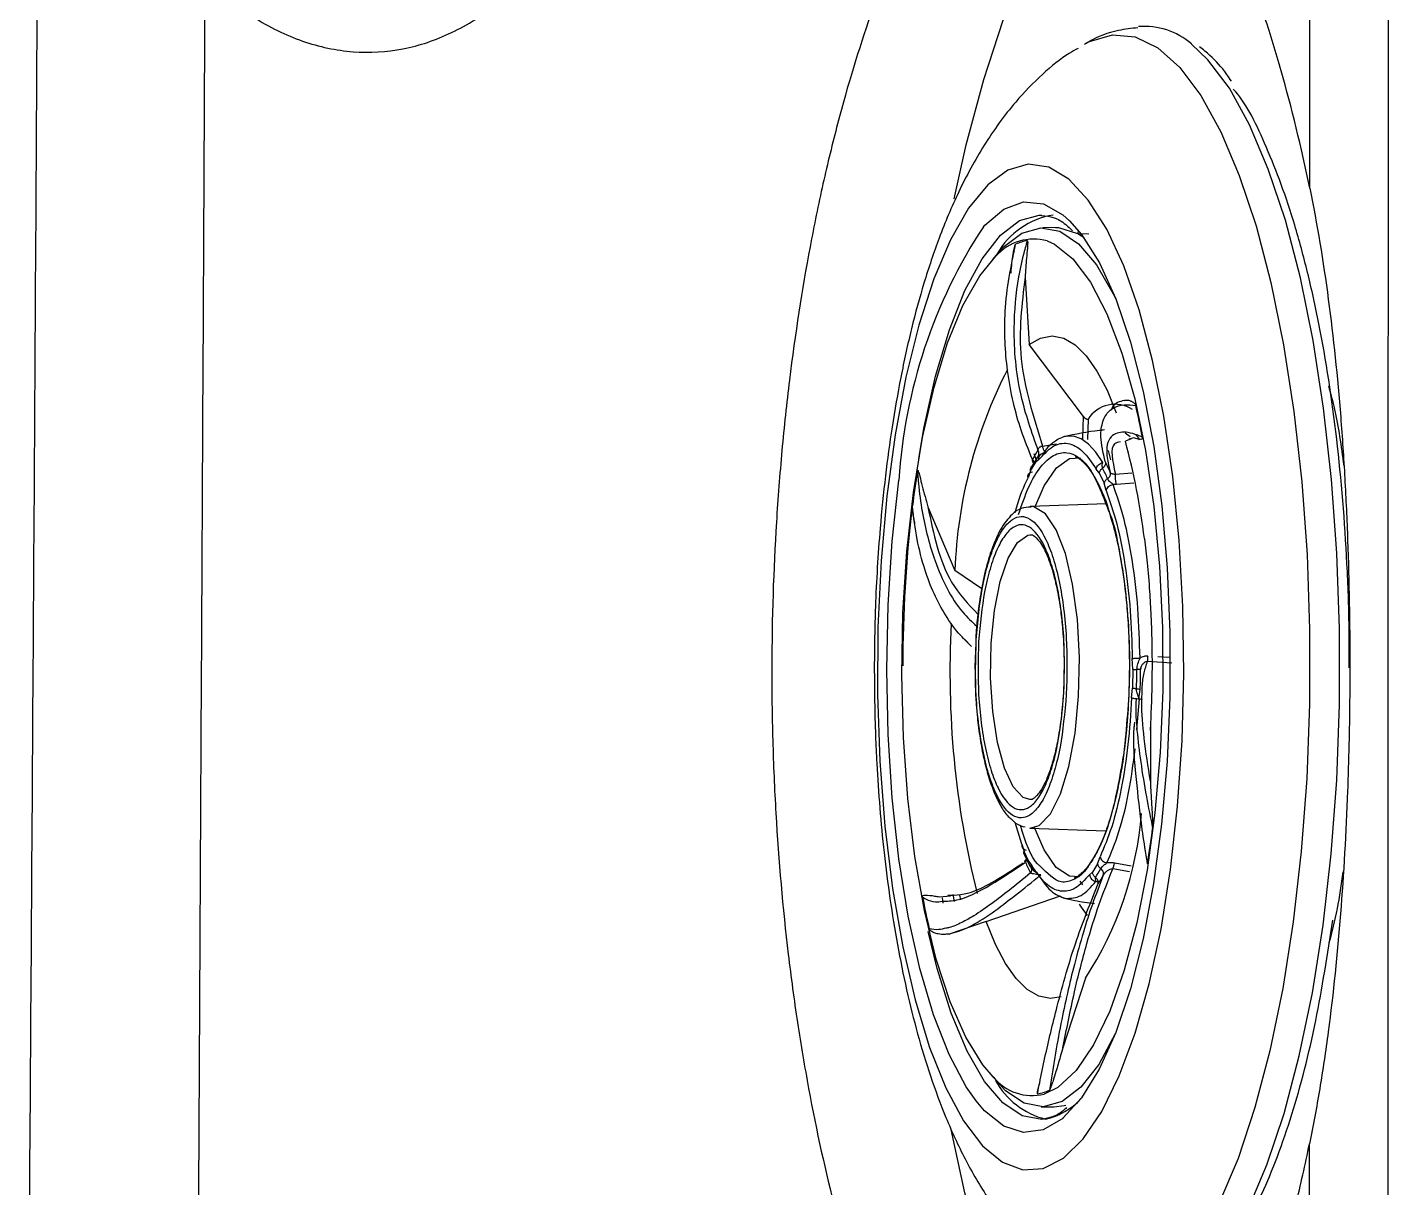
# Model space of a CAD drawing. Header units: inches. Extents: x 2 to 86, y -22 to 129.
# Drawn here: x 79.242 to 81.372, y 40.801 to 42.609 of the extents above; entities that cross this region are included whole.
import ezdxf

# ---------------------------------------------------------------- set-up
doc = ezdxf.new("R2010")
doc.units = ezdxf.units.IN
doc.header["$MEASUREMENT"] = 0
doc.layers.add('BDIM_CYAN', color=4, linetype='Continuous')

# ---------------------------------------------------------------- blocks, each defined once
blk = doc.blocks.new('2026 RHYTHM')
at = {"layer": 'BDIM_CYAN', "color": 3}
for p, q in [((78.5261, 41.6033), (78.5171, 41.5981)), ((78.4702, 41.3117), (78.4504, 41.3118)), ((78.5053, 41.3079), (78.5048, 41.3021)), ((78.5219, 41.3016), (78.5048, 41.3021)), ((78.4044, 41.2716), (78.4063, 41.2747)), ((78.4227, 41.2345), (78.4289, 41.1297)), ((78.5137, 41.0175), (78.4289, 41.1297)), ((78.5126, 40.9821), (78.5137, 41.0175)), ((78.521, 41.0131), (78.52, 40.9817)), ((78.5866, 40.9858), (78.5785, 40.9917)), ((78.592, 40.9844), (78.5846, 40.982)), ((78.4499, 40.9713), (78.4718, 40.9751)), ((78.5523, 40.9645), (78.5557, 40.9499)), ((78.5881, 40.9828), (78.579, 40.979)), ((78.4313, 40.9327), (78.4394, 40.9462)), ((78.4403, 40.9517), (78.4318, 40.9375)), ((78.4362, 40.9597), (78.4397, 40.9508)), ((78.4439, 40.9499), (78.4394, 40.9462)), ((78.4313, 40.9327), (78.4273, 40.9218)), ((78.5384, 40.9295), (78.5335, 40.9356)), ((78.5384, 40.9295), (78.5459, 40.9135)), ((78.5634, 40.9278), (78.5889, 40.9297)), ((78.5491, 40.9024), (78.5459, 40.9135)), ((78.565, 40.9115), (78.5599, 40.9115)), ((78.5922, 40.9135), (78.565, 40.9115)), ((78.5495, 40.8814), (78.4309, 40.8773)), ((78.2714, 40.8767), (78.3134, 40.7774)), ((78.4299, 40.8329), (78.4323, 40.833)), ((78.3553, 40.7489), (78.3134, 40.7774)), ((78.3282, 40.6704), (78.3391, 40.6588)), ((78.3458, 40.6646), (78.3446, 40.6269)), ((78.5905, 40.6235), (78.5897, 40.6404)), ((78.5905, 40.6235), (78.59, 40.594)), ((78.6025, 40.6232), (78.6036, 40.6273)), ((78.6512, 40.633), (78.6135, 40.6357)), ((78.6476, 40.6417), (78.6295, 40.643)), ((78.5887, 40.5792), (78.59, 40.594)), ((78.5997, 40.5773), (78.6022, 40.592)), ((78.597, 40.5297), (78.6008, 40.5776)), ((78.6056, 40.5761), (78.6008, 40.5776)), ((78.5929, 40.5307), (78.5936, 40.5411)), ((78.6182, 40.5384), (78.6179, 40.4491)), ((78.4315, 40.4205), (78.4302, 40.4205)), ((78.4178, 40.3509), (78.4071, 40.385)), ((78.4299, 40.3762), (78.5482, 40.3717)), ((78.4178, 40.3509), (78.4211, 40.3398)), ((78.4286, 40.3238), (78.4211, 40.3398)), ((78.4213, 40.3356), (78.4291, 40.3189)), ((78.5356, 40.3206), (78.5397, 40.3315)), ((78.4286, 40.3238), (78.4335, 40.3177)), ((78.4287, 40.32), (78.4347, 40.3115)), ((78.431, 40.3162), (78.4357, 40.3111)), ((78.523, 40.3034), (78.5276, 40.3072)), ((78.5356, 40.3206), (78.5276, 40.3072)), ((78.5853, 40.3081), (78.5593, 40.3124)), ((78.588, 40.3169), (78.5626, 40.3212)), ((78.5128, 40.2876), (78.5084, 40.2933)), ((78.533, 40.2928), (78.5325, 40.2991)), ((78.5373, 40.2912), (78.533, 40.2928)), ((78.2892, 40.2691), (78.3066, 40.2707)), ((78.2936, 40.2672), (78.2948, 40.2593)), ((78.3126, 40.2616), (78.3108, 40.2728)), ((78.3208, 40.2717), (78.322, 40.2641)), ((78.3621, 40.2303), (78.4781, 40.2707)), ((78.3621, 40.2303), (78.3046, 40.211)), ((78.5168, 40.142), (78.4817, 40.0334)), ((78.4478, 39.9417), (78.4675, 39.9416))]:
    blk.add_line(p, q, dxfattribs=at)
at = {"layer": 'BDIM_CYAN', "color": 3, "flags": 128}
for points in [[(78.3121, 41.3565), (78.3309, 41.4408), (78.3583, 41.5427), (78.3886, 41.635), (78.4217, 41.7165), (78.4571, 41.7864), (78.4946, 41.8441), (78.5336, 41.8889), (78.5737, 41.9203), (78.6146, 41.9379), (78.6523, 41.9419)], [(78.5198, 41.6001), (78.5233, 41.6019), (78.5587, 41.6124), (78.5943, 41.6091), (78.6294, 41.592), (78.6637, 41.5614), (78.6966, 41.5176), (78.7277, 41.4613), (78.7565, 41.3933), (78.7827, 41.3145), (78.8058, 41.2261), (78.8255, 41.1292), (78.8416, 41.0253), (78.8539, 40.9158), (78.8621, 40.8023), (78.8661, 40.6862), (78.866, 40.5694), (78.8616, 40.4533), (78.8531, 40.3397), (78.8406, 40.23)], [(78.8869, 40.2248), (78.8995, 40.3359), (78.9082, 40.451), (78.9126, 40.5685), (78.9127, 40.6869), (78.9086, 40.8045), (78.9003, 40.9195), (78.8879, 41.0304), (78.8716, 41.1357), (78.8516, 41.2338), (78.8282, 41.3234), (78.8017, 41.4031), (78.7725, 41.472), (78.741, 41.5291), (78.7077, 41.5734), (78.6818, 41.5979)], [(78.6494, 40.3116), (78.6604, 40.4101), (78.6673, 40.5125), (78.67, 40.6169), (78.6684, 40.7215), (78.6627, 40.8244), (78.6528, 40.9238), (78.6389, 41.0178), (78.6213, 41.1049), (78.6004, 41.1835), (78.5764, 41.2521), (78.5499, 41.3095), (78.5212, 41.3548), (78.4909, 41.3871), (78.4596, 41.4058), (78.4277, 41.4106), (78.3959, 41.4015), (78.3648, 41.3785), (78.3348, 41.342), (78.3066, 41.2929), (78.2806, 41.2318), (78.2573, 41.1599), (78.2371, 41.0786), (78.2203, 40.9891), (78.2073, 40.8932), (78.1983, 40.7925), (78.1935, 40.6889), (78.1929, 40.5842), (78.1966, 40.4802), (78.2045, 40.3789), (78.2164, 40.2819), (78.2321, 40.1912), (78.2514, 40.1082), (78.2739, 40.0344), (78.2992, 39.9712), (78.3269, 39.9197), (78.3565, 39.8809), (78.3873, 39.8553), (78.419, 39.8435), (78.4509, 39.8457), (78.4824, 39.8618), (78.513, 39.8916), (78.5422, 39.9345), (78.5694, 39.9898), (78.5941, 40.0564), (78.6159, 40.1332), (78.6345, 40.2188), (78.6494, 40.3116)], [(78.3577, 41.3133), (78.3598, 41.3156), (78.3898, 41.3406), (78.4204, 41.3518), (78.4512, 41.3488), (78.4815, 41.3317), (78.4918, 41.3226)], [(78.257, 40.9521), (78.2652, 40.9989), (78.2833, 41.0803), (78.3048, 41.1524), (78.3291, 41.2139), (78.3558, 41.2634), (78.3844, 41.2999), (78.4143, 41.3227), (78.4448, 41.3314), (78.4486, 41.3314)], [(78.3723, 41.2622), (78.3885, 41.2811), (78.4175, 41.3033), (78.4472, 41.3117), (78.4769, 41.3062), (78.506, 41.2868), (78.534, 41.254), (78.5602, 41.2084), (78.565, 41.1983)], [(78.5048, 41.3021), (78.4751, 41.3115), (78.4702, 41.3117)], [(78.4918, 41.3226), (78.5108, 41.3009), (78.5385, 41.257), (78.5641, 41.2009), (78.587, 41.1335), (78.6068, 41.0563), (78.6231, 40.9708), (78.6356, 40.8785), (78.6441, 40.7814), (78.6484, 40.6812), (78.6484, 40.58), (78.6441, 40.4797), (78.6355, 40.3822), (78.623, 40.2895), (78.6067, 40.2034), (78.5868, 40.1255), (78.5639, 40.0574), (78.5384, 40.0003), (78.5107, 39.9555), (78.4815, 39.9238)], [(78.4574, 41.291), (78.4685, 41.286), (78.4973, 41.2631), (78.5248, 41.2266), (78.5503, 41.1774), (78.5734, 41.1164), (78.5935, 41.045), (78.6102, 40.9646), (78.6231, 40.8771), (78.6321, 40.7842), (78.6368, 40.688), (78.6372, 40.5904), (78.6332, 40.4937), (78.625, 40.3998), (78.6128, 40.3107), (78.5967, 40.2283), (78.5772, 40.1545), (78.5546, 40.0907), (78.5295, 40.0383), (78.5023, 39.9985), (78.4736, 39.972), (78.4525, 39.9616)], [(78.5146, 41.2959), (78.5107, 41.2986), (78.5048, 41.3021)], [(78.2488, 40.899), (78.263, 40.985), (78.2809, 41.0633), (78.302, 41.1323), (78.3259, 41.1905), (78.3521, 41.2367), (78.3773, 41.2673)], [(78.4289, 41.1297), (78.4468, 41.1398), (78.4649, 41.143), (78.483, 41.1394), (78.5008, 41.1289), (78.5181, 41.1118), (78.5347, 41.0883), (78.5504, 41.0585), (78.5649, 41.0231)], [(78.5438, 40.9458), (78.5329, 40.9621), (78.5216, 40.9745), (78.5099, 40.9827), (78.4981, 40.9868), (78.4861, 40.9865), (78.4843, 40.9861)], [(78.438, 40.8755), (78.4525, 40.9092), (78.4715, 40.9373), (78.4919, 40.9519), (78.5091, 40.9532)], [(78.3464, 39.951), (78.3311, 39.9729), (78.3044, 40.0231), (78.2801, 40.085), (78.2587, 40.1574), (78.2406, 40.239), (78.2262, 40.3281), (78.2156, 40.4231), (78.2093, 40.522), (78.2071, 40.6229), (78.2093, 40.7239), (78.2157, 40.8231), (78.2263, 40.9184)], [(78.3729, 39.9883), (78.357, 40.007), (78.3304, 40.05), (78.306, 40.1052), (78.2844, 40.1716), (78.2659, 40.2477), (78.2511, 40.3319), (78.2401, 40.4223), (78.2333, 40.5171), (78.2307, 40.6142), (78.2325, 40.7117), (78.2386, 40.8073), (78.2488, 40.899)], [(78.4299, 40.3762), (78.4446, 40.3803), (78.4622, 40.3983), (78.478, 40.4295), (78.491, 40.4722), (78.5006, 40.5239), (78.5062, 40.5815), (78.5074, 40.6418), (78.5042, 40.7012), (78.4968, 40.7563), (78.4855, 40.8039), (78.4711, 40.8411), (78.4544, 40.8659), (78.4363, 40.8768), (78.4309, 40.8773)], [(78.4302, 40.4205), (78.4199, 40.4239), (78.4043, 40.4405), (78.3906, 40.4697), (78.3797, 40.5096), (78.3723, 40.5576), (78.3689, 40.6102), (78.3699, 40.664), (78.375, 40.7152), (78.384, 40.7604), (78.3962, 40.7965), (78.4108, 40.821), (78.4269, 40.8323), (78.4299, 40.8329)], [(78.5076, 40.2999), (78.4918, 40.301), (78.4714, 40.3148), (78.4524, 40.3423), (78.437, 40.378)], [(78.5069, 40.2577), (78.51, 40.2529), (78.5195, 40.2401)], [(78.4791, 40.1132), (78.4621, 40.1104), (78.444, 40.114), (78.4261, 40.1244), (78.4088, 40.1416), (78.3922, 40.1651), (78.3766, 40.1948), (78.3621, 40.2303)], [(78.8406, 40.23), (78.8242, 40.126), (78.8042, 40.029), (78.7808, 39.9404), (78.7545, 39.8614), (78.7255, 39.7931), (78.6943, 39.7365), (78.6612, 39.6925), (78.6269, 39.6615), (78.5917, 39.6441), (78.5561, 39.6405), (78.5207, 39.6507), (78.5161, 39.653)], [(78.6796, 39.6559), (78.7052, 39.6803), (78.7386, 39.7249), (78.7703, 39.7822), (78.7996, 39.8513), (78.8263, 39.9314), (78.85, 40.0212), (78.8703, 40.1194), (78.8869, 40.2248)], [(78.4513, 39.9223), (78.4487, 39.9221), (78.4181, 39.9278), (78.3882, 39.9477), (78.3594, 39.9814), (78.3324, 40.0283), (78.3077, 40.0874), (78.2859, 40.1574), (78.2719, 40.215)], [(78.5633, 40.0557), (78.5374, 40.0079), (78.5096, 39.9724), (78.4806, 39.9502), (78.451, 39.9418), (78.4213, 39.9473), (78.3921, 39.9666), (78.3698, 39.9916)], [(78.4815, 39.9238), (78.4814, 39.9237), (78.451, 39.9056), (78.4202, 39.9015), (78.3896, 39.9115), (78.3597, 39.9355), (78.3464, 39.951)], [(78.4675, 39.9416), (78.4834, 39.9436), (78.4862, 39.9444)], [(78.6452, 39.3107), (78.6117, 39.3144), (78.5708, 39.3315), (78.5307, 39.3623), (78.4918, 39.4066), (78.4545, 39.4638), (78.4192, 39.5333), (78.3863, 39.6144), (78.3562, 39.7062), (78.3291, 39.8077), (78.3076, 39.9064)]]:
    blk.add_lwpolyline(points, dxfattribs=at)
at = {"layer": 'BDIM_CYAN', "color": 3}
for centre, radius, start, end in [((78.6089, 41.5146), 0.1108, 48.835, 94.8942), ((78.4858, 41.2104), 0.1226, 99.091, 150.4576), ((79.0364, 40.868), 0.8117, 146.7355, 176.4448), ((78.4362, 41.2153), 0.0786, 74.4007, 138.5513), ((78.4369, 41.2226), 0.0696, 98.7132, 114.4984), ((79.0629, 40.7488), 0.7501, 152.8875, 177.8109), ((78.5626, 40.9877), 0.0488, 56.0226, 148.6021), ((77.3544, 40.7445), 1.2741, 10.8852, 13.1554), ((78.5041, 40.9265), 0.0628, 108.3176, 147.2186), ((78.5946, 40.8645), 0.182, 146.5379, 151.7573), ((77.5345, 40.696), 1.0821, 6.9666, 15.1596), ((78.5891, 40.857), 0.1763, 146.5378, 151.7573), ((78.3124, 40.8267), 0.2642, 23.0594, 27.1306), ((79.9176, 40.6682), 1.6835, 170.9488, 172.8342), ((78.3158, 40.8204), 0.2559, 23.0594, 27.1306), ((80.4211, 40.6262), 2.1889, 173.5039, 179.9263), ((79.7203, 40.6176), 1.4146, 176.8573, 194.0439), ((77.4177, 40.6287), 1.1792, 358.2733, 359.743), ((77.3851, 40.6287), 1.2176, 358.2733, 359.743), ((78.0551, 40.4423), 0.5507, 326.9564, 355.4899), ((76.951, 40.5853), 1.6835, 350.9488, 352.8341), ((78.6665, 40.4266), 0.2643, 203.0602, 207.1303), ((78.3854, 40.3963), 0.1763, 326.5378, 331.7573), ((78.3843, 40.3888), 0.182, 326.5379, 331.7573), ((79.5142, 40.509), 1.2741, 190.8852, 193.1556), ((78.4335, 40.0371), 0.0778, 218.8134, 284.1126), ((78.4841, 40.0412), 0.1222, 208.5068, 256.0063), ((78.4317, 40.0309), 0.0696, 278.7132, 294.4984), ((78.4321, 40.0258), 0.1056, 282.2893, 317.524)]:
    blk.add_arc(centre, radius, start, end, dxfattribs=at)
for points, knots in [([(78.9888, 38.9733), (78.9886, 39.225), (78.9883, 39.7359), (78.9884, 40.5134), (78.9887, 41.3134), (78.9893, 42.1358), (78.9904, 43.1583), (78.9922, 44.351), (78.9949, 45.6843), (78.9973, 46.551), (78.9986, 46.9733)], [0, 0, 0, 0, 0.09438, 0.191568, 0.291566, 0.394376, 0.5, 0.674971, 0.841634, 1, 1, 1, 1]), ([(78.8662, 41.3732), (78.8664, 41.6581), (78.8668, 42.2278), (78.8677, 43.0823), (78.8687, 43.8597), (78.8695, 44.3522), (78.8699, 44.5599)], [0, 0, 0, 0, 0.268156, 0.536309, 0.804463, 1, 1, 1, 1]), ([(77.1448, 41.6985), (77.1695, 41.6755), (77.1946, 41.6561), (77.2453, 41.6242), (77.271, 41.6117), (77.31, 41.5981), (77.3231, 41.5944), (77.3494, 41.5889), (77.3626, 41.5869), (77.4019, 41.5839), (77.4279, 41.5855), (77.4791, 41.5954), (77.5044, 41.6039), (77.5418, 41.6217), (77.5542, 41.6286), (77.5788, 41.644), (77.5909, 41.6526), (77.6264, 41.6805), (77.6493, 41.7024), (77.6934, 41.7523), (77.7146, 41.7803), (77.7452, 41.8273), (77.7552, 41.8438), (77.7746, 41.878), (77.784, 41.8957), (77.8112, 41.9509), (77.8282, 41.9902), (77.8599, 42.0737), (77.8746, 42.1181), (77.895, 42.1885), (77.9014, 42.2125), (77.9137, 42.2612), (77.9195, 42.286), (77.9358, 42.3614), (77.9454, 42.4133), (77.9578, 42.4936), (77.9617, 42.5208), (77.9687, 42.5759), (77.9719, 42.604), (77.9804, 42.6886), (77.9847, 42.7455), (77.9905, 42.8599), (77.9921, 42.9176), (77.9925, 43.0046), (77.9922, 43.0338), (77.9911, 43.0922), (77.9901, 43.1213), (77.9863, 43.2077), (77.9825, 43.2644), (77.972, 43.3762), (77.9655, 43.4313), (77.9535, 43.5126), (77.9492, 43.5394), (77.9399, 43.5919), (77.935, 43.6176), (77.9192, 43.6934), (77.9074, 43.742), (77.8878, 43.812), (77.8809, 43.8349), (77.8665, 43.8796), (77.8589, 43.9015), (77.8354, 43.9651), (77.8187, 44.0046), (77.7831, 44.0784), (77.7642, 44.1125), (77.7341, 44.1597), (77.7238, 44.1747), (77.7026, 44.2033), (77.6919, 44.2168), (77.659, 44.2547), (77.6364, 44.2767), (77.5896, 44.3142), (77.5654, 44.3297), (77.5281, 44.3481), (77.5154, 44.3533), (77.4901, 44.3621), (77.4773, 44.3655), (77.439, 44.3734), (77.4132, 44.3751), (77.3613, 44.3715), (77.3351, 44.3663), (77.2825, 44.3485), (77.2565, 44.3361), (77.2053, 44.3044), (77.18, 44.2851), (77.1552, 44.2623)], [0, 0, 0, 0, 0.03125, 0.03125, 0.0625, 0.0625, 0.078125, 0.078125, 0.09375, 0.09375, 0.125, 0.125, 0.15625, 0.15625, 0.171875, 0.171875, 0.1875, 0.1875, 0.21875, 0.21875, 0.25, 0.25, 0.265625, 0.265625, 0.28125, 0.28125, 0.3125, 0.3125, 0.34375, 0.34375, 0.359375, 0.359375, 0.375, 0.375, 0.40625, 0.40625, 0.421875, 0.421875, 0.4375, 0.4375, 0.46875, 0.46875, 0.5, 0.5, 0.515625, 0.515625, 0.53125, 0.53125, 0.5625, 0.5625, 0.59375, 0.59375, 0.609375, 0.609375, 0.625, 0.625, 0.65625, 0.65625, 0.671875, 0.671875, 0.6875, 0.6875, 0.71875, 0.71875, 0.75, 0.75, 0.765625, 0.765625, 0.78125, 0.78125, 0.8125, 0.8125, 0.84375, 0.84375, 0.859375, 0.859375, 0.875, 0.875, 0.90625, 0.90625, 0.9375, 0.9375, 0.96875, 0.96875, 1, 1, 1, 1]), ([(76.8684, 39.2615), (76.8705, 39.5662), (76.8747, 40.1903), (76.881, 41.1487), (76.8846, 41.8024), (76.8865, 42.1367)], [0, 0, 0, 0, 0.31789, 0.6512237, 1, 1, 1, 1]), ([(78.8662, 41.3732), (78.8528, 41.4381), (78.838, 41.499), (78.8137, 41.5847), (78.8052, 41.6123), (78.792, 41.6522), (78.7875, 41.6652), (78.7783, 41.6908), (78.7737, 41.7034), (78.7501, 41.7643), (78.7304, 41.8076), (78.6995, 41.8647), (78.6891, 41.8825), (78.673, 41.9071), (78.6676, 41.9149), (78.6567, 41.93), (78.6512, 41.9372), (78.6235, 41.9712), (78.6011, 41.9922), (78.567, 42.0147), (78.5555, 42.0208), (78.5325, 42.0298), (78.5208, 42.0328), (78.4857, 42.0372), (78.4625, 42.0338), (78.4164, 42.0153), (78.3934, 42.0001), (78.359, 41.968), (78.3477, 41.9559), (78.3254, 41.929), (78.3144, 41.9142), (78.2819, 41.8658), (78.2608, 41.8283), (78.2352, 41.7744), (78.2301, 41.7633), (78.22, 41.7405), (78.2151, 41.7288), (78.2005, 41.693), (78.191, 41.6681), (78.1636, 41.5902), (78.1464, 41.5341), (78.1227, 41.4434), (78.115, 41.4119), (78.1007, 41.3479), (78.094, 41.3153), (78.0752, 41.2153), (78.0645, 41.1461), (78.0534, 41.0562), (78.0513, 41.0381), (78.0474, 41.0015), (78.0456, 40.983), (78.0405, 40.9274), (78.0376, 40.8902), (78.0307, 40.7782), (78.0283, 40.7029), (78.0281, 40.5891), (78.0285, 40.551), (78.0307, 40.4747), (78.0323, 40.4369), (78.0388, 40.3247), (78.0452, 40.2515), (78.058, 40.1438), (78.0628, 40.1083), (78.0735, 40.038), (78.0793, 40.0038), (78.0978, 39.9035), (78.1119, 39.8401), (78.1354, 39.7498), (78.1436, 39.7206), (78.1608, 39.6637), (78.1697, 39.6364), (78.1972, 39.5583), (78.2166, 39.5109), (78.2471, 39.447), (78.2575, 39.4268), (78.2735, 39.3985), (78.2789, 39.3893), (78.2897, 39.3717), (78.2952, 39.3632), (78.3225, 39.3228), (78.3448, 39.2962), (78.3789, 39.2648), (78.3903, 39.2557), (78.4135, 39.2405), (78.4252, 39.2343), (78.4603, 39.2205), (78.4835, 39.2175), (78.5184, 39.2219), (78.53, 39.2249), (78.5474, 39.2318), (78.5532, 39.2344), (78.5648, 39.2405), (78.5706, 39.244), (78.5995, 39.2631), (78.622, 39.2844), (78.666, 39.3383), (78.6874, 39.371), (78.7293, 39.4484), (78.7491, 39.492), (78.7866, 39.5885), (78.8043, 39.6415), (78.8291, 39.7283), (78.837, 39.7583), (78.852, 39.8198), (78.8591, 39.8515), (78.8658, 39.8841)], [0, 0, 0, 0, 0.03125, 0.03125, 0.046875, 0.046875, 0.054687, 0.054687, 0.0625, 0.0625, 0.09375, 0.09375, 0.109375, 0.109375, 0.117187, 0.117187, 0.125, 0.125, 0.15625, 0.15625, 0.171875, 0.171875, 0.1875, 0.1875, 0.21875, 0.21875, 0.25, 0.25, 0.265625, 0.265625, 0.28125, 0.28125, 0.3125, 0.3125, 0.320313, 0.320313, 0.328125, 0.328125, 0.34375, 0.34375, 0.375, 0.375, 0.390625, 0.390625, 0.40625, 0.40625, 0.4375, 0.4375, 0.445313, 0.445313, 0.453125, 0.453125, 0.46875, 0.46875, 0.5, 0.5, 0.515625, 0.515625, 0.53125, 0.53125, 0.5625, 0.5625, 0.578125, 0.578125, 0.59375, 0.59375, 0.625, 0.625, 0.640625, 0.640625, 0.65625, 0.65625, 0.6875, 0.6875, 0.703125, 0.703125, 0.710938, 0.710938, 0.71875, 0.71875, 0.75, 0.75, 0.765625, 0.765625, 0.78125, 0.78125, 0.8125, 0.8125, 0.828125, 0.828125, 0.835937, 0.835937, 0.84375, 0.84375, 0.875, 0.875, 0.90625, 0.90625, 0.9375, 0.9375, 0.96875, 0.96875, 0.984375, 0.984375, 1, 1, 1, 1]), ([(77.1448, 41.6985), (77.1434, 41.4167), (77.1406, 40.8641), (77.1362, 40.0518), (77.1335, 39.5213), (77.1321, 39.2616)], [0, 0, 0, 0, 0.3469591, 0.6802934, 1, 1, 1, 1]), ([(78.5985, 41.6233), (78.5883, 41.6222), (78.5613, 41.6192), (78.533, 41.6087), (78.5175, 41.5984), (78.5154, 41.597)], [0, 0, 0, 0, 0.3415889, 0.9128295, 1, 1, 1, 1]), ([(78.5052, 41.5912), (78.5006, 41.5887), (78.4819, 41.5783), (78.4481, 41.5505), (78.4021, 41.5032), (78.3575, 41.441), (78.3191, 41.37), (78.289, 41.2983), (78.265, 41.2271), (78.2453, 41.1548), (78.2288, 41.0798), (78.2154, 41.003), (78.2047, 40.9243), (78.1972, 40.8508), (78.1923, 40.7824), (78.1887, 40.7104), (78.1881, 40.6585), (78.1878, 40.6272)], [0, 0, 0, 0, 0.018562, 0.076073, 0.14037, 0.227974, 0.316201, 0.398089, 0.473307, 0.544965, 0.617263, 0.68767, 0.754193, 0.823157, 0.873852, 0.924063, 1, 1, 1, 1]), ([(78.7441, 41.5402), (78.7417, 41.5437), (78.7311, 41.5595), (78.7147, 41.5777), (78.6999, 41.5892), (78.6944, 41.5935)], [0, 0, 0, 0, 0.154909, 0.684469, 1, 1, 1, 1]), ([(78.9277, 40.6257), (78.9277, 40.6469), (78.9279, 40.7012), (78.9234, 40.8221), (78.9103, 40.9848), (78.887, 41.1349), (78.8633, 41.2427), (78.8372, 41.3395), (78.8004, 41.4373), (78.7671, 41.5064), (78.7485, 41.5264), (78.7472, 41.5278)], [0, 0, 0, 0, 0.055553, 0.141828, 0.317796, 0.493763, 0.58002, 0.666296, 0.831729, 0.987813, 1, 1, 1, 1]), ([(78.8662, 41.3733), (78.8777, 41.3172), (78.8872, 41.2595), (78.9031, 41.1406), (78.9094, 41.0795), (78.9169, 40.9851), (78.919, 40.9531), (78.9226, 40.8889), (78.9241, 40.8567), (78.9276, 40.7599), (78.9287, 40.6951), (78.9287, 40.5975), (78.9284, 40.5649), (78.9272, 40.4996), (78.9263, 40.4667), (78.9227, 40.3689), (78.9191, 40.3051), (78.9092, 40.18), (78.903, 40.1187), (78.891, 40.0287), (78.8866, 39.999), (78.8769, 39.9407), (78.8716, 39.9121), (78.8658, 39.884)], [0, 0, 0, 0, 0.125, 0.125, 0.25, 0.25, 0.3125, 0.3125, 0.375, 0.375, 0.5, 0.5, 0.5625, 0.5625, 0.625, 0.625, 0.75, 0.75, 0.875, 0.875, 0.9375, 0.9375, 1, 1, 1, 1]), ([(78.4485, 41.3308), (78.4549, 41.3302), (78.4667, 41.3292), (78.4831, 41.3201), (78.493, 41.3101), (78.4965, 41.3067)], [0, 0, 0, 0, 0.4302015, 0.8024801, 1, 1, 1, 1]), ([(78.4342, 40.9506), (78.4281, 40.9656), (78.4162, 40.9945), (78.4034, 41.0412), (78.3948, 41.0876), (78.3909, 41.1353), (78.3909, 41.2031), (78.4009, 41.2518), (78.408, 41.2859)], [0, 0, 0, 0, 0.134858, 0.259599, 0.404069, 0.533562, 0.672142, 1, 1, 1, 1]), ([(78.401, 41.2411), (78.4014, 41.2464), (78.4021, 41.2566), (78.4038, 41.2689), (78.4054, 41.2776), (78.4065, 41.2823), (78.4072, 41.2846), (78.4077, 41.2857), (78.4079, 41.2859), (78.408, 41.2859)], [0, 0, 0, 0, 0.318019, 0.616305, 0.796631, 0.900663, 0.958424, 0.989543, 1, 1, 1, 1]), ([(78.4263, 41.2914), (78.4261, 41.2907), (78.4255, 41.2889), (78.4238, 41.2833), (78.4188, 41.2657), (78.4093, 41.2237), (78.4026, 41.15), (78.4105, 41.0566), (78.4327, 40.9934), (78.4427, 40.9648)], [0, 0, 0, 0, 0.007325, 0.019566, 0.058651, 0.192116, 0.441769, 0.746986, 1, 1, 1, 1]), ([(78.4263, 41.2914), (78.4264, 41.2914), (78.4264, 41.2914), (78.4265, 41.2913), (78.4266, 41.291), (78.4267, 41.2906), (78.4268, 41.2896), (78.4268, 41.2858), (78.4256, 41.2719), (78.4239, 41.2544), (78.423, 41.2395), (78.4227, 41.2345)], [0, 0, 0, 0, 0.005501, 0.011055, 0.016084, 0.02158, 0.030977, 0.060324, 0.195274, 0.730604, 1, 1, 1, 1]), ([(78.4227, 41.2345), (78.4176, 41.1927), (78.4071, 41.1084), (78.4356, 41.0173), (78.4499, 40.9713)], [0, 0, 0, 0, 0.495173, 1, 1, 1, 1]), ([(78.8955, 41.0649), (78.8987, 41.0531), (78.9088, 41.0166), (78.9151, 40.9713), (78.9193, 40.9407)], [0, 0, 0, 0, 0.322777, 1, 1, 1, 1]), ([(78.5475, 40.9472), (78.5444, 40.9607), (78.5399, 40.9797), (78.5412, 40.9989), (78.5438, 41.0101), (78.5493, 41.022), (78.5596, 41.0318), (78.5756, 41.0367), (78.5888, 41.0352), (78.5951, 41.0345)], [0, 0, 0, 0, 0.229238, 0.322198, 0.414546, 0.50635, 0.67863, 0.847274, 1, 1, 1, 1]), ([(78.5771, 41.0425), (78.5699, 41.0406), (78.5612, 41.0383), (78.5576, 41.0293), (78.5569, 41.0276)], [0, 0, 0, 0, 0.821451, 1, 1, 1, 1]), ([(78.5771, 41.0425), (78.578, 41.0427), (78.5806, 41.0434), (78.5849, 41.0427), (78.5891, 41.0411), (78.5922, 41.0386), (78.5941, 41.0374), (78.595, 41.0347), (78.5951, 41.0345)], [0, 0, 0, 0, 0.191797, 0.519052, 0.729035, 0.856173, 0.983899, 1, 1, 1, 1]), ([(78.521, 41.0131), (78.5208, 41.013), (78.5205, 41.0127), (78.5197, 41.0127), (78.5187, 41.0131), (78.5174, 41.0138), (78.5156, 41.0153), (78.5144, 41.0167), (78.5137, 41.0175)], [0, 0, 0, 0, 0.1276232, 0.2559956, 0.374285, 0.4941146, 0.6889291, 1, 1, 1, 1]), ([(78.5463, 40.9966), (78.5437, 40.9963), (78.5224, 40.9942), (78.5013, 40.9897), (78.4828, 40.9857)], [0, 0, 0, 0, 0.122827, 1, 1, 1, 1]), ([(78.6056, 40.9851), (78.6053, 40.9852), (78.6044, 40.9856), (78.602, 40.9867), (78.5944, 40.9898), (78.5785, 40.9943), (78.5584, 40.9918), (78.5463, 40.9706), (78.5526, 40.9428), (78.5555, 40.9302)], [0, 0, 0, 0, 0.007325, 0.019566, 0.05865, 0.192116, 0.441769, 0.746986, 1, 1, 1, 1]), ([(78.6056, 40.9851), (78.6056, 40.985), (78.6056, 40.9848), (78.6057, 40.9844), (78.6057, 40.984), (78.6056, 40.9837), (78.6054, 40.9831), (78.6045, 40.982), (78.6009, 40.9816), (78.5964, 40.9829), (78.5931, 40.984), (78.592, 40.9844)], [0, 0, 0, 0, 0.005501, 0.011055, 0.016084, 0.02158, 0.030977, 0.060324, 0.195274, 0.730604, 1, 1, 1, 1]), ([(78.5928, 40.9903), (78.5934, 40.9901), (78.5962, 40.9887), (78.5987, 40.9845), (78.6007, 40.9812)], [0, 0, 0, 0, 0.210463, 1, 1, 1, 1]), ([(78.442, 40.9542), (78.4427, 40.9549), (78.4439, 40.9565), (78.4445, 40.9594), (78.4441, 40.9623), (78.4432, 40.964), (78.4427, 40.9648)], [0, 0, 0, 0, 0.266689, 0.531115, 0.778754, 1, 1, 1, 1]), ([(78.4427, 40.9648), (78.4429, 40.9656), (78.4432, 40.9671), (78.4445, 40.9689), (78.4459, 40.9701), (78.4472, 40.9708), (78.4486, 40.9712), (78.4495, 40.9713), (78.4499, 40.9713)], [0, 0, 0, 0, 0.277554, 0.532524, 0.651828, 0.767234, 0.882133, 1, 1, 1, 1]), ([(78.4439, 40.9499), (78.4512, 40.9579), (78.4659, 40.9741), (78.4893, 40.9778), (78.5125, 40.9667), (78.5265, 40.9459), (78.5335, 40.9356)], [0, 0, 0, 0, 0.2470116, 0.5, 0.7529884, 1, 1, 1, 1]), ([(78.4561, 40.962), (78.4559, 40.9618), (78.4556, 40.9614), (78.4549, 40.9613), (78.454, 40.9619), (78.453, 40.9631), (78.4521, 40.9649), (78.4512, 40.967), (78.4505, 40.9692), (78.4501, 40.9706), (78.4499, 40.9713)], [0, 0, 0, 0, 0.11221, 0.235183, 0.36644, 0.502102, 0.63743, 0.767756, 0.889371, 1, 1, 1, 1]), ([(78.5715, 40.9778), (78.568, 40.9772), (78.5532, 40.9748), (78.559, 40.9482), (78.5634, 40.9278)], [0, 0, 0, 0, 0.23433, 1, 1, 1, 1]), ([(78.4124, 40.8648), (78.4175, 40.8796), (78.4279, 40.9097), (78.4468, 40.9405), (78.467, 40.959), (78.4936, 40.9644), (78.5255, 40.943), (78.5447, 40.8919), (78.554, 40.8673)], [0, 0, 0, 0, 0.1303118, 0.2644771, 0.3986425, 0.5300199, 0.7740717, 1, 1, 1, 1]), ([(78.4367, 40.944), (78.4359, 40.945), (78.4344, 40.9469), (78.4343, 40.9494), (78.4342, 40.9506)], [0, 0, 0, 0, 0.504331, 1, 1, 1, 1]), ([(78.4513, 40.9605), (78.4505, 40.96), (78.4496, 40.9595), (78.4484, 40.9589), (78.4474, 40.9584), (78.4447, 40.957), (78.4432, 40.9554), (78.442, 40.9542)], [0, 0, 0, 0, 0.22908, 0.257055, 0.306679, 0.485356, 1, 1, 1, 1]), ([(78.501, 40.9552), (78.501, 40.9552), (78.5001, 40.9555), (78.5059, 40.9531), (78.513, 40.9471), (78.5246, 40.9343), (78.5377, 40.9116), (78.5485, 40.8879), (78.5533, 40.8704), (78.5541, 40.8673)], [0, 0, 0, 0, 0.009068, 0.109976, 0.259205, 0.413695, 0.675178, 0.942896, 1, 1, 1, 1]), ([(78.5435, 40.9371), (78.5431, 40.9388), (78.5423, 40.9418), (78.5433, 40.9446), (78.5438, 40.9458)], [0, 0, 0, 0, 0.571404, 1, 1, 1, 1]), ([(78.255, 40.9331), (78.2551, 40.9332), (78.2551, 40.9334), (78.2552, 40.9336), (78.2553, 40.9337), (78.2555, 40.9337), (78.2558, 40.9332), (78.257, 40.9305), (78.2606, 40.9171), (78.2653, 40.8982), (78.2698, 40.8821), (78.2714, 40.8767)], [0, 0, 0, 0, 0.005486, 0.011027, 0.016042, 0.021524, 0.030897, 0.060168, 0.194769, 0.728714, 1, 1, 1, 1]), ([(78.255, 40.9331), (78.2551, 40.9322), (78.2552, 40.93), (78.2557, 40.9234), (78.2574, 40.9026), (78.2634, 40.8561), (78.2825, 40.7854), (78.3114, 40.7245), (78.34, 40.6976), (78.3475, 40.6906)], [0, 0, 0, 0, 0.008568, 0.022886, 0.068605, 0.224727, 0.516757, 0.873783, 1, 1, 1, 1]), ([(78.4074, 40.8675), (78.408, 40.8701), (78.4134, 40.8923), (78.4208, 40.908), (78.4273, 40.9218)], [0, 0, 0, 0, 0.117768, 1, 1, 1, 1]), ([(78.5512, 40.9207), (78.5505, 40.9202), (78.5492, 40.9192), (78.5476, 40.9174), (78.5464, 40.9154), (78.5461, 40.9141), (78.5459, 40.9135)], [0, 0, 0, 0, 0.257259, 0.51339, 0.762603, 1, 1, 1, 1]), ([(78.5512, 40.9207), (78.5521, 40.9213), (78.5539, 40.9227), (78.5554, 40.9254), (78.556, 40.928), (78.5557, 40.9295), (78.5555, 40.9302)], [0, 0, 0, 0, 0.266689, 0.531115, 0.778754, 1, 1, 1, 1]), ([(78.5599, 40.9115), (78.5592, 40.9121), (78.5582, 40.913), (78.5564, 40.9144), (78.5546, 40.916), (78.5525, 40.9181), (78.5516, 40.9198), (78.5512, 40.9207)], [0, 0, 0, 0, 0.2243069, 0.303573, 0.4738275, 0.7457286, 1, 1, 1, 1]), ([(78.5555, 40.9302), (78.5557, 40.9299), (78.5562, 40.9293), (78.5577, 40.9286), (78.5592, 40.9282), (78.5606, 40.9279), (78.562, 40.9278), (78.5629, 40.9278), (78.5634, 40.9278)], [0, 0, 0, 0, 0.277558, 0.532524, 0.651825, 0.767232, 0.882131, 1, 1, 1, 1]), ([(78.565, 40.9115), (78.5649, 40.912), (78.5647, 40.9131), (78.5643, 40.9151), (78.564, 40.9176), (78.5637, 40.9202), (78.5635, 40.9227), (78.5634, 40.9249), (78.5633, 40.9267), (78.5634, 40.9274), (78.5634, 40.9278)], [0, 0, 0, 0, 0.112211, 0.235183, 0.366441, 0.502102, 0.637431, 0.767756, 0.88937, 1, 1, 1, 1]), ([(78.5491, 40.9024), (78.5548, 40.8858), (78.5664, 40.8522), (78.5789, 40.7875), (78.5875, 40.716), (78.589, 40.6654), (78.5897, 40.6404)], [0, 0, 0, 0, 0.2470114, 0.5, 0.7529886, 1, 1, 1, 1]), ([(78.6018, 40.6409), (78.6011, 40.667), (78.5995, 40.7192), (78.5907, 40.7927), (78.5778, 40.8594), (78.5659, 40.8941), (78.5599, 40.9115)], [0, 0, 0, 0, 0.25, 0.5, 0.75, 1, 1, 1, 1]), ([(78.2511, 40.8508), (78.2507, 40.8528), (78.2496, 40.858), (78.2484, 40.8653), (78.2475, 40.8716), (78.2472, 40.8753), (78.2471, 40.8772), (78.2472, 40.878), (78.2472, 40.8782)], [0, 0, 0, 0, 0.2312751, 0.592619, 0.801058, 0.916774, 0.9791085, 1, 1, 1, 1]), ([(78.3393, 40.6593), (78.3336, 40.6647), (78.3183, 40.6793), (78.2987, 40.7067), (78.2801, 40.7413), (78.2653, 40.7806), (78.2535, 40.8262), (78.2493, 40.8606), (78.2472, 40.8782)], [0, 0, 0, 0, 0.106669, 0.283447, 0.443565, 0.610747, 0.800312, 1, 1, 1, 1]), ([(78.2714, 40.8767), (78.28, 40.8345), (78.2937, 40.768), (78.3344, 40.725), (78.3493, 40.7093)], [0, 0, 0, 0, 0.635397, 1, 1, 1, 1]), ([(78.4322, 40.8763), (78.4269, 40.876), (78.4149, 40.8754), (78.3979, 40.8618), (78.3822, 40.8394), (78.3686, 40.8065), (78.3587, 40.7699), (78.3524, 40.7355), (78.3484, 40.7036), (78.3462, 40.6808), (78.3458, 40.6673), (78.3458, 40.6646)], [0, 0, 0, 0, 0.094813, 0.216556, 0.37751, 0.535922, 0.677579, 0.793187, 0.881758, 0.976679, 1, 1, 1, 1]), ([(78.3466, 40.6692), (78.3492, 40.6976), (78.3532, 40.7415), (78.3651, 40.79), (78.3762, 40.8214), (78.3892, 40.8446), (78.4072, 40.8627), (78.4304, 40.8633), (78.452, 40.8356), (78.4668, 40.7978), (78.4763, 40.7611), (78.4832, 40.7186), (78.4889, 40.6596), (78.4878, 40.614), (78.487, 40.5844)], [0, 0, 0, 0, 0.1197284, 0.1841803, 0.25, 0.3158197, 0.3802716, 0.5, 0.6197284, 0.6841803, 0.75, 0.8158197, 0.8802716, 1, 1, 1, 1]), ([(78.554, 40.8673), (78.5548, 40.8656), (78.5612, 40.8514), (78.5695, 40.8091), (78.5794, 40.7494), (78.5847, 40.6826), (78.5866, 40.5946), (78.5805, 40.5325), (78.5765, 40.4922)], [0, 0, 0, 0, 0.022847, 0.188464, 0.357595, 0.526727, 0.692344, 1, 1, 1, 1]), ([(78.5541, 40.8673), (78.5579, 40.8546), (78.5658, 40.8285), (78.5739, 40.7842), (78.5794, 40.7427), (78.5828, 40.7042), (78.5849, 40.6663), (78.5852, 40.6396), (78.5853, 40.6265)], [0, 0, 0, 0, 0.199937, 0.408813, 0.572071, 0.703166, 0.854374, 1, 1, 1, 1]), ([(78.4832, 40.5867), (78.4839, 40.6147), (78.485, 40.6578), (78.4796, 40.7136), (78.4731, 40.7537), (78.464, 40.7885), (78.4501, 40.8242), (78.4297, 40.8504), (78.4077, 40.8498), (78.3907, 40.8327), (78.3785, 40.8108), (78.3679, 40.781), (78.3567, 40.7352), (78.3529, 40.6938), (78.3504, 40.6668)], [0, 0, 0, 0, 0.119728, 0.18418, 0.25, 0.31582, 0.380272, 0.5, 0.619728, 0.68418, 0.75, 0.81582, 0.880272, 1, 1, 1, 1]), ([(78.4317, 40.8329), (78.4317, 40.8329), (78.4338, 40.8337), (78.436, 40.8327), (78.4486, 40.8198), (78.4599, 40.7957), (78.4692, 40.7649), (78.4756, 40.7336), (78.4796, 40.704), (78.4829, 40.6693), (78.4833, 40.6431), (78.4836, 40.6267)], [0, 0, 0, 0, 0.001075, 0.160912, 0.29866, 0.440086, 0.572411, 0.683984, 0.771189, 0.857141, 1, 1, 1, 1]), ([(78.6086, 40.8267), (78.6101, 40.8145), (78.6133, 40.7885), (78.6166, 40.7477), (78.6191, 40.7042), (78.6204, 40.6644), (78.6205, 40.6375), (78.6205, 40.6264)], [0, 0, 0, 0, 0.201336, 0.428922, 0.616689, 0.841007, 1, 1, 1, 1]), ([(78.487, 40.5844), (78.4844, 40.5559), (78.4804, 40.5121), (78.4685, 40.4636), (78.4574, 40.4321), (78.4444, 40.4089), (78.4264, 40.3909), (78.4032, 40.3903), (78.3816, 40.418), (78.3668, 40.4557), (78.3573, 40.4925), (78.3504, 40.5349), (78.3447, 40.594), (78.3458, 40.6395), (78.3466, 40.6692)], [0, 0, 0, 0, 0.119728, 0.18418, 0.25, 0.31582, 0.380272, 0.5, 0.619728, 0.68418, 0.75, 0.81582, 0.880272, 1, 1, 1, 1]), ([(78.3504, 40.6668), (78.3497, 40.6388), (78.3486, 40.5958), (78.354, 40.5399), (78.3605, 40.4998), (78.3695, 40.4651), (78.3835, 40.4294), (78.4039, 40.4032), (78.4259, 40.4038), (78.4429, 40.4208), (78.4551, 40.4428), (78.4657, 40.4725), (78.4769, 40.5184), (78.4807, 40.5598), (78.4832, 40.5867)], [0, 0, 0, 0, 0.119728, 0.18418, 0.25, 0.31582, 0.380272, 0.5, 0.619728, 0.68418, 0.75, 0.81582, 0.880272, 1, 1, 1, 1]), ([(78.6138, 40.6441), (78.6118, 40.6441), (78.6076, 40.6441), (78.6038, 40.642), (78.6018, 40.6409)], [0, 0, 0, 0, 0.459104, 1, 1, 1, 1]), ([(78.6138, 40.6441), (78.6137, 40.6432), (78.6136, 40.6415), (78.6134, 40.639), (78.6134, 40.637), (78.6135, 40.6361), (78.6135, 40.6357)], [0, 0, 0, 0, 0.245337, 0.5, 0.754663, 1, 1, 1, 1]), ([(78.1878, 40.6272), (78.1881, 40.5914), (78.1885, 40.5411), (78.192, 40.468), (78.1961, 40.4069), (78.2029, 40.3363), (78.212, 40.2651), (78.2236, 40.1935), (78.2379, 40.1231), (78.2549, 40.0547), (78.2751, 39.9883), (78.2992, 39.9233), (78.3287, 39.8593), (78.3647, 39.7973), (78.4089, 39.7384), (78.4579, 39.6905), (78.494, 39.6647), (78.5115, 39.6556), (78.5135, 39.6545)], [0, 0, 0, 0, 0.085675, 0.120073, 0.176777, 0.234752, 0.296106, 0.359168, 0.424623, 0.491213, 0.558781, 0.629257, 0.703027, 0.778944, 0.853636, 0.930816, 0.992038, 1, 1, 1, 1]), ([(78.3446, 40.6269), (78.3449, 40.6079), (78.3454, 40.5814), (78.3487, 40.5445), (78.3524, 40.5154), (78.3583, 40.4841), (78.3657, 40.4556), (78.3744, 40.4306), (78.3846, 40.4101), (78.3936, 40.3961), (78.4004, 40.3907), (78.4025, 40.389)], [0, 0, 0, 0, 0.180403, 0.250751, 0.365301, 0.479482, 0.597376, 0.715199, 0.831857, 0.947269, 1, 1, 1, 1]), ([(78.4836, 40.6267), (78.4832, 40.6089), (78.4827, 40.5843), (78.4794, 40.5501), (78.4758, 40.5236), (78.4703, 40.4956), (78.4636, 40.4711), (78.4561, 40.4509), (78.4483, 40.4358), (78.441, 40.426), (78.4347, 40.4213), (78.4328, 40.4201), (78.4312, 40.4208), (78.4308, 40.421)], [0, 0, 0, 0, 0.155758, 0.216402, 0.314646, 0.411766, 0.510774, 0.607871, 0.701424, 0.790717, 0.877717, 0.972229, 1, 1, 1, 1]), ([(78.5853, 40.6265), (78.5849, 40.6041), (78.5843, 40.573), (78.5809, 40.5292), (78.5784, 40.5081), (78.5768, 40.4951)], [0, 0, 0, 0, 0.496084, 0.689903, 1, 1, 1, 1]), ([(78.597, 40.6234), (78.5973, 40.6264), (78.5981, 40.6325), (78.6006, 40.638), (78.6018, 40.6409)], [0, 0, 0, 0, 0.490746, 1, 1, 1, 1]), ([(78.6135, 40.6357), (78.6128, 40.6356), (78.6114, 40.6355), (78.6088, 40.6343), (78.6059, 40.6318), (78.6035, 40.6279), (78.603, 40.6248), (78.6027, 40.6233)], [0, 0, 0, 0, 0.111418, 0.230072, 0.482003, 0.743082, 1, 1, 1, 1]), ([(78.605, 40.5841), (78.605, 40.5883), (78.6053, 40.6008), (78.6078, 40.6182), (78.6116, 40.6299), (78.6135, 40.6357)], [0, 0, 0, 0, 0.204161, 0.605334, 1, 1, 1, 1]), ([(78.6205, 40.6264), (78.6202, 40.6027), (78.6198, 40.5697), (78.618, 40.5375), (78.6175, 40.5284)], [0, 0, 0, 0, 0.7159981, 1, 1, 1, 1]), ([(78.6008, 40.5776), (78.5999, 40.5796), (78.5985, 40.583), (78.5966, 40.5881), (78.5965, 40.5914), (78.5964, 40.5931)], [0, 0, 0, 0, 0.40286, 0.687897, 1, 1, 1, 1]), ([(78.6179, 40.4491), (78.6144, 40.4719), (78.6075, 40.517), (78.604, 40.5603), (78.6048, 40.58), (78.605, 40.5841)], [0, 0, 0, 0, 0.444664, 0.8834371, 1, 1, 1, 1]), ([(78.5887, 40.5792), (78.5871, 40.5546), (78.584, 40.5047), (78.5731, 40.4363), (78.5585, 40.3759), (78.5459, 40.3462), (78.5397, 40.3315)], [0, 0, 0, 0, 0.2470115, 0.5, 0.7529885, 1, 1, 1, 1]), ([(78.5957, 40.5776), (78.5955, 40.5748), (78.5945, 40.5606), (78.5967, 40.5282), (78.6024, 40.48), (78.6109, 40.4281), (78.6181, 40.392), (78.6214, 40.3753)], [0, 0, 0, 0, 0.058874, 0.296704, 0.544236, 0.789329, 1, 1, 1, 1]), ([(78.6136, 40.3204), (78.6134, 40.3213), (78.6131, 40.3235), (78.612, 40.3301), (78.6086, 40.3509), (78.6017, 40.3975), (78.5945, 40.4675), (78.5902, 40.5205), (78.5936, 40.541), (78.5936, 40.5411)], [0, 0, 0, 0, 0.009801, 0.026182, 0.078487, 0.2571, 0.5912, 0.999658, 1, 1, 1, 1]), ([(78.5768, 40.4951), (78.5768, 40.4948), (78.5753, 40.481), (78.5708, 40.4553), (78.5633, 40.419), (78.5542, 40.3865), (78.5443, 40.3587), (78.5341, 40.3372), (78.5271, 40.3249), (78.5237, 40.3206), (78.5236, 40.3205)], [0, 0, 0, 0, 0.00352, 0.172958, 0.3482, 0.522762, 0.692792, 0.853426, 0.996399, 1, 1, 1, 1]), ([(78.5502, 40.3217), (78.5567, 40.3371), (78.5696, 40.3679), (78.5848, 40.4291), (78.5913, 40.4762), (78.5945, 40.4994)], [0, 0, 0, 0, 0.336724, 0.673448, 1, 1, 1, 1]), ([(78.5765, 40.4922), (78.57, 40.4556), (78.5601, 40.3993), (78.54, 40.3461), (78.5285, 40.3285), (78.5233, 40.3205)], [0, 0, 0, 0, 0.502453, 0.772932, 1, 1, 1, 1]), ([(78.6179, 40.4491), (78.6181, 40.4448), (78.6187, 40.4329), (78.6197, 40.4154), (78.6207, 40.3988), (78.6212, 40.3869), (78.6217, 40.3796), (78.6214, 40.3757), (78.6214, 40.3753)], [0, 0, 0, 0, 0.191782, 0.518998, 0.728969, 0.85611, 0.98384, 1, 1, 1, 1]), ([(78.4025, 40.389), (78.4049, 40.3866), (78.4107, 40.3809), (78.4183, 40.379), (78.4227, 40.3779)], [0, 0, 0, 0, 0.411982, 1, 1, 1, 1]), ([(78.4464, 40.3169), (78.4449, 40.3179), (78.4328, 40.3261), (78.4235, 40.3551), (78.4154, 40.3806)], [0, 0, 0, 0, 0.122679, 1, 1, 1, 1]), ([(78.4214, 40.3356), (78.4213, 40.3357), (78.421, 40.3364), (78.4208, 40.3379), (78.421, 40.3392), (78.4211, 40.3398)], [0, 0, 0, 0, 0.1126258, 0.5670864, 1, 1, 1, 1]), ([(78.4234, 40.3231), (78.423, 40.3234), (78.4221, 40.324), (78.4221, 40.3247), (78.4227, 40.3251), (78.4235, 40.3253), (78.4245, 40.3255), (78.4254, 40.3255), (78.4259, 40.3255)], [0, 0, 0, 0, 0.277558, 0.532524, 0.651825, 0.767232, 0.882131, 1, 1, 1, 1]), ([(78.4247, 40.3282), (78.4247, 40.3279), (78.4244, 40.3265), (78.4232, 40.3256), (78.4223, 40.3249)], [0, 0, 0, 0, 0.225292, 1, 1, 1, 1]), ([(78.4252, 40.3273), (78.4251, 40.3266), (78.4248, 40.3251), (78.4239, 40.3238), (78.4234, 40.3231)], [0, 0, 0, 0, 0.472066, 1, 1, 1, 1]), ([(78.2939, 40.2621), (78.3011, 40.2622), (78.3214, 40.2625), (78.364, 40.2832), (78.4049, 40.3106), (78.4234, 40.3231)], [0, 0, 0, 0, 0.231149, 0.651525, 1, 1, 1, 1]), ([(78.4313, 40.3061), (78.4201, 40.2969), (78.399, 40.2798), (78.3695, 40.2571), (78.3449, 40.2401), (78.323, 40.228), (78.3085, 40.2216), (78.3012, 40.2203), (78.2993, 40.22)], [0, 0, 0, 0, 0.202465, 0.37922, 0.596385, 0.754723, 0.937348, 1, 1, 1, 1]), ([(78.3022, 40.2713), (78.3152, 40.2717), (78.3444, 40.2725), (78.3931, 40.3044), (78.42, 40.3221)], [0, 0, 0, 0, 0.4481455, 1, 1, 1, 1]), ([(78.3046, 40.211), (78.3145, 40.2139), (78.3336, 40.2195), (78.369, 40.2418), (78.4063, 40.27), (78.4338, 40.2923), (78.4472, 40.3033)], [0, 0, 0, 0, 0.280747, 0.545552, 0.776817, 1, 1, 1, 1]), ([(78.4472, 40.3033), (78.4465, 40.3033), (78.4451, 40.3033), (78.4419, 40.3036), (78.4381, 40.3041), (78.434, 40.305), (78.4322, 40.3057), (78.4313, 40.3061)], [0, 0, 0, 0, 0.111467, 0.230181, 0.482258, 0.743371, 1, 1, 1, 1]), ([(78.523, 40.3034), (78.5158, 40.2954), (78.5011, 40.2792), (78.4777, 40.2755), (78.4545, 40.2866), (78.4404, 40.3074), (78.4335, 40.3177)], [0, 0, 0, 0, 0.247011, 0.5, 0.752989, 1, 1, 1, 1]), ([(78.4405, 40.3075), (78.4477, 40.2966), (78.4623, 40.2747), (78.4782, 40.2692), (78.4862, 40.2665)], [0, 0, 0, 0, 0.5, 1, 1, 1, 1]), ([(78.5233, 40.3205), (78.5222, 40.3186), (78.5149, 40.3058), (78.4999, 40.2953), (78.4747, 40.2874), (78.4572, 40.3056), (78.4464, 40.3169)], [0, 0, 0, 0, 0.047326, 0.313287, 0.573722, 1, 1, 1, 1]), ([(78.5446, 40.3027), (78.5388, 40.2876), (78.5275, 40.2586), (78.5126, 40.2118), (78.4997, 40.1653), (78.4882, 40.1176), (78.4737, 40.05), (78.466, 40.0016), (78.4606, 39.9676)], [0, 0, 0, 0, 0.135552, 0.260798, 0.405842, 0.535564, 0.673856, 1, 1, 1, 1]), ([(78.4817, 40.0334), (78.4873, 40.0622), (78.4976, 40.1151), (78.5171, 40.1912), (78.5369, 40.2559), (78.5519, 40.2937), (78.5593, 40.3124)], [0, 0, 0, 0, 0.317509, 0.583481, 0.794833, 1, 1, 1, 1]), ([(78.5236, 40.3205), (78.5213, 40.3173), (78.5162, 40.3105), (78.5083, 40.3032), (78.5026, 40.2991), (78.4988, 40.2977), (78.4995, 40.2979), (78.4996, 40.298)], [0, 0, 0, 0, 0.258335, 0.559462, 0.838121, 0.996259, 1, 1, 1, 1]), ([(78.5407, 40.3129), (78.5421, 40.3147), (78.5446, 40.3178), (78.5485, 40.3206), (78.5502, 40.3217)], [0, 0, 0, 0, 0.571403, 1, 1, 1, 1]), ([(78.5593, 40.3124), (78.5586, 40.3123), (78.5572, 40.3122), (78.5541, 40.3113), (78.5505, 40.3094), (78.5468, 40.3063), (78.5454, 40.3039), (78.5446, 40.3027)], [0, 0, 0, 0, 0.111469, 0.230184, 0.482261, 0.743373, 1, 1, 1, 1]), ([(78.5626, 40.3212), (78.5607, 40.3216), (78.5566, 40.3223), (78.5524, 40.322), (78.5502, 40.3217)], [0, 0, 0, 0, 0.4593541, 1, 1, 1, 1]), ([(78.5626, 40.3212), (78.5623, 40.3207), (78.5617, 40.3197), (78.5607, 40.3175), (78.5599, 40.315), (78.5595, 40.3132), (78.5593, 40.3124)], [0, 0, 0, 0, 0.245337, 0.5, 0.754663, 1, 1, 1, 1]), ([(78.9176, 40.3078), (78.915, 40.2882), (78.9095, 40.2478), (78.9007, 40.2144), (78.8961, 40.1971)], [0, 0, 0, 0, 0.484723, 1, 1, 1, 1]), ([(78.4423, 39.9621), (78.4424, 39.9628), (78.4428, 39.9646), (78.4438, 39.9702), (78.4472, 39.9878), (78.4559, 40.0298), (78.4734, 40.1035), (78.4996, 40.1969), (78.5247, 40.2599), (78.5361, 40.2885)], [0, 0, 0, 0, 0.007325, 0.019566, 0.058651, 0.192116, 0.441769, 0.746986, 1, 1, 1, 1]), ([(78.4862, 40.2665), (78.4942, 40.2667), (78.5102, 40.267), (78.5254, 40.2842), (78.533, 40.2928)], [0, 0, 0, 0, 0.5, 1, 1, 1, 1]), ([(78.5325, 40.2991), (78.5333, 40.2983), (78.535, 40.2968), (78.5364, 40.2939), (78.5368, 40.291), (78.5363, 40.2893), (78.5361, 40.2885)], [0, 0, 0, 0, 0.266689, 0.531115, 0.778754, 1, 1, 1, 1]), ([(78.263, 40.2684), (78.263, 40.2685), (78.263, 40.2687), (78.263, 40.2691), (78.263, 40.2695), (78.2631, 40.2698), (78.2634, 40.2704), (78.2649, 40.2715), (78.2708, 40.2719), (78.279, 40.2706), (78.2866, 40.2695), (78.2892, 40.2691)], [0, 0, 0, 0, 0.005501, 0.011055, 0.016084, 0.02158, 0.030977, 0.060324, 0.195274, 0.730604, 1, 1, 1, 1]), ([(78.263, 40.2684), (78.2632, 40.2683), (78.2638, 40.2679), (78.2657, 40.2668), (78.2716, 40.2638), (78.2802, 40.2601), (78.2902, 40.2615), (78.2939, 40.2621)], [0, 0, 0, 0, 0.0267387, 0.0714226, 0.2140982, 0.7013037, 1, 1, 1, 1]), ([(78.4814, 40.2676), (78.4876, 40.266), (78.504, 40.262), (78.5207, 40.26), (78.5311, 40.2588)], [0, 0, 0, 0, 0.379768, 1, 1, 1, 1]), ([(78.2993, 40.22), (78.2956, 40.2191), (78.2858, 40.2168), (78.2782, 40.2182), (78.2735, 40.219)], [0, 0, 0, 0, 0.381408, 1, 1, 1, 1]), ([(78.3046, 40.211), (78.3024, 40.2108), (78.2964, 40.2101), (78.2885, 40.2107), (78.2818, 40.2125), (78.2778, 40.2145), (78.2755, 40.2161), (78.2743, 40.2174), (78.2738, 40.2183), (78.2736, 40.2189), (78.2735, 40.219)], [0, 0, 0, 0, 0.191801, 0.519634, 0.729787, 0.856818, 0.93009, 0.970764, 0.992671, 1, 1, 1, 1]), ([(78.7365, 39.7137), (78.7553, 39.7418), (78.7832, 39.7836), (78.8161, 39.863), (78.8456, 39.9491), (78.8768, 40.0692), (78.8939, 40.1792), (78.9022, 40.2327)], [0, 0, 0, 0, 0.262632, 0.39137, 0.520136, 0.767045, 1, 1, 1, 1]), ([(78.4817, 40.0334), (78.4803, 40.0288), (78.4766, 40.0162), (78.4716, 39.9993), (78.467, 39.9845), (78.4642, 39.9759), (78.4625, 39.9712), (78.4615, 39.9688), (78.4609, 39.9678), (78.4607, 39.9676), (78.4606, 39.9676)], [0, 0, 0, 0, 0.191797, 0.519572, 0.729704, 0.856737, 0.930022, 0.970712, 0.992634, 1, 1, 1, 1]), ([(78.4423, 39.9621), (78.4423, 39.9621), (78.4422, 39.9621), (78.4421, 39.9622), (78.442, 39.9625), (78.442, 39.9629), (78.442, 39.9639), (78.4426, 39.9677), (78.4436, 39.9722), (78.4448, 39.9758), (78.4451, 39.9769)], [0, 0, 0, 0, 0.021719, 0.043652, 0.063508, 0.085209, 0.122313, 0.238189, 0.771042, 1, 1, 1, 1]), ([(78.4873, 39.9404), (78.4857, 39.9389), (78.478, 39.9317), (78.4652, 39.9252), (78.4549, 39.9233), (78.4497, 39.9224)], [0, 0, 0, 0, 0.122192, 0.557646, 1, 1, 1, 1]), ([(78.8661, 39.118), (78.866, 39.2787), (78.8659, 39.534), (78.8658, 39.7893), (78.8658, 39.884)], [0, 0, 0, 0, 0.62909, 1, 1, 1, 1])]:
    blk.add_open_spline(points, degree=3, knots=knots, dxfattribs=at)
for points in [[(78.4342, 40.9506), (78.4348, 40.9497), (78.4358, 40.948), (78.4361, 40.9451), (78.4356, 40.9424), (78.4344, 40.9411), (78.4338, 40.9404)], [(78.442, 40.9542), (78.4416, 40.9536), (78.4406, 40.9526), (78.4397, 40.9506), (78.4392, 40.9484), (78.4393, 40.9469), (78.4394, 40.9462)], [(78.4439, 40.9499), (78.4439, 40.9511), (78.4438, 40.9536), (78.4454, 40.9568), (78.4478, 40.9593), (78.4501, 40.9601), (78.4513, 40.9605)], [(78.5335, 40.9356), (78.5338, 40.9368), (78.5344, 40.9391), (78.5368, 40.9422), (78.54, 40.9446), (78.5425, 40.9454), (78.5438, 40.9458)], [(78.5475, 40.9472), (78.5477, 40.9464), (78.5482, 40.9446), (78.5475, 40.9418), (78.546, 40.9391), (78.5443, 40.9378), (78.5435, 40.9371)], [(78.4273, 40.9218), (78.4272, 40.9229), (78.427, 40.9252), (78.4283, 40.9281), (78.4307, 40.9304), (78.4329, 40.9312), (78.4341, 40.9315)], [(78.4313, 40.9327), (78.4313, 40.9334), (78.4311, 40.9349), (78.4315, 40.937), (78.4324, 40.9389), (78.4333, 40.9399), (78.4338, 40.9404)], [(78.5384, 40.9295), (78.5385, 40.9302), (78.5389, 40.9317), (78.54, 40.9337), (78.5416, 40.9356), (78.5429, 40.9366), (78.5435, 40.9371)], [(78.5491, 40.9024), (78.5495, 40.9034), (78.5502, 40.9055), (78.5528, 40.9083), (78.5561, 40.9104), (78.5586, 40.9111), (78.5599, 40.9115)], [(78.5897, 40.6404), (78.5902, 40.6405), (78.5913, 40.6406), (78.5942, 40.6407), (78.5979, 40.6408), (78.6005, 40.6409), (78.6018, 40.6409)], [(78.5905, 40.6235), (78.5908, 40.6235), (78.5914, 40.6234), (78.5929, 40.6234), (78.5947, 40.6234), (78.5962, 40.6234), (78.597, 40.6234)], [(78.6027, 40.6233), (78.6028, 40.6233), (78.6029, 40.6233), (78.6017, 40.6233), (78.5998, 40.6233), (78.5979, 40.6234), (78.597, 40.6234)], [(78.5964, 40.5931), (78.5957, 40.5932), (78.5942, 40.5933), (78.5924, 40.5935), (78.5909, 40.5937), (78.5903, 40.5939), (78.59, 40.594)], [(78.5964, 40.5931), (78.5974, 40.5931), (78.5993, 40.5929), (78.6012, 40.5926), (78.6024, 40.5923), (78.6022, 40.5921), (78.6022, 40.592)], [(78.5887, 40.5792), (78.5892, 40.579), (78.5902, 40.5786), (78.5932, 40.5781), (78.5968, 40.5778), (78.5995, 40.5776), (78.6008, 40.5776)], [(78.4178, 40.3509), (78.4177, 40.3499), (78.4175, 40.3478), (78.4187, 40.345), (78.421, 40.3428), (78.4232, 40.3422), (78.4243, 40.3418)], [(78.5397, 40.3315), (78.54, 40.3304), (78.5407, 40.3281), (78.5432, 40.3252), (78.5464, 40.3228), (78.5489, 40.3221), (78.5502, 40.3217)], [(78.4286, 40.3238), (78.4285, 40.3231), (78.4284, 40.3216), (78.4288, 40.3196), (78.4296, 40.3177), (78.4305, 40.3167), (78.431, 40.3162)], [(78.4313, 40.3061), (78.4319, 40.3069), (78.4329, 40.3087), (78.4333, 40.3115), (78.4327, 40.3141), (78.4316, 40.3155), (78.431, 40.3162)], [(78.4335, 40.3177), (78.4334, 40.3165), (78.4333, 40.3142), (78.4347, 40.3111), (78.4371, 40.3086), (78.4393, 40.3079), (78.4405, 40.3075)], [(78.523, 40.3034), (78.5233, 40.3022), (78.5238, 40.2998), (78.5262, 40.2965), (78.5293, 40.294), (78.5317, 40.2932), (78.533, 40.2928)], [(78.5325, 40.2991), (78.5318, 40.2997), (78.5306, 40.3007), (78.5291, 40.3027), (78.528, 40.3049), (78.5277, 40.3064), (78.5276, 40.3072)], [(78.5356, 40.3206), (78.5358, 40.3199), (78.5361, 40.3184), (78.5373, 40.3163), (78.5388, 40.3144), (78.5401, 40.3134), (78.5407, 40.3129)], [(78.5446, 40.3027), (78.5448, 40.3036), (78.5453, 40.3053), (78.5446, 40.3082), (78.5432, 40.3108), (78.5415, 40.3122), (78.5407, 40.3129)]]:
    blk.add_open_spline(points, degree=3, dxfattribs=at)

msp = doc.modelspace()

# ---------------------------------------------------------------- block references
msp.add_blockref('2026 RHYTHM', (2.3733, 0.9854))

doc.saveas('drawing.dxf')
